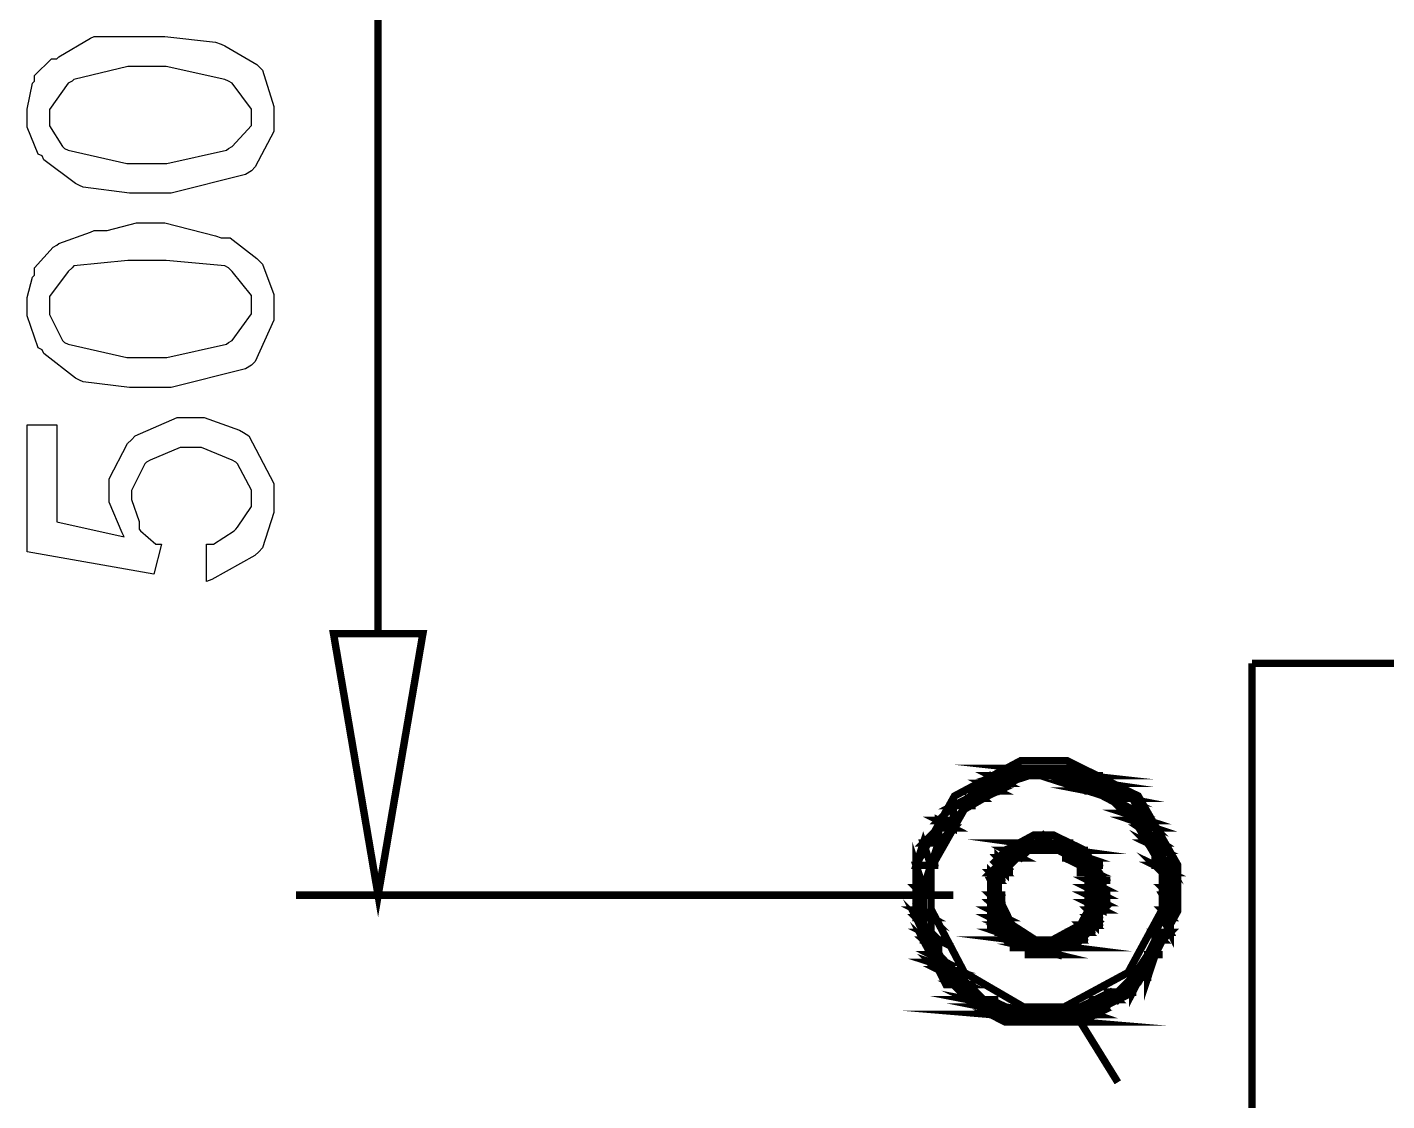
# Model space of a CAD drawing. Header units: metres. Extents: x -593 to 248, y 430 to 1024.
# Drawn here: x 32.42 to 40.13, y 688.65 to 694.74 of the extents above; entities that cross this region are included whole.
import ezdxf

# ---------------------------------------------------------------- set-up
doc = ezdxf.new("R2010")
doc.units = ezdxf.units.M
doc.header["$MEASUREMENT"] = 0
for name, color, linetype in [('C00-00-00-BLACK', 7, 'Continuous'), ('C00-7E-FF', 150, 'Continuous'), ('CFF-7E-00', 30, 'Continuous')]:
    doc.layers.add(name, color=color, linetype=linetype)

msp = doc.modelspace()

# ---------------------------------------------------------------- linework, layer by layer
at = {"layer": 'C00-00-00-BLACK', "const_width": 0.0423}
for points in [[(39.37, 691.1284), (45.139, 691.1284)], [(39.37, 671.0774), (39.37, 691.1284)], [(38.396, 689.0924), (38.608, 688.7504)]]:
    msp.add_lwpolyline(points, dxfattribs=at)
for points in [[(38.947, 689.8544), (38.947, 689.9854), (38.724, 690.3754), (38.319, 690.5764), (38.185, 690.5764), (38.058, 690.5764), (37.681, 690.3754), (37.463, 689.9854), (37.463, 689.8544), (37.463, 689.7214), (37.681, 689.3164), (38.058, 689.0924), (38.185, 689.0924), (38.319, 689.0924), (38.724, 689.3164), (38.947, 689.7214), (38.947, 689.8544)], [(38.355, 690.5324), (38.058, 690.5324), (38.439, 690.4904), (38.355, 690.5324)], [(38.058, 690.5324), (38.439, 690.4904), (37.929, 690.4904), (38.058, 690.5324)], [(38.228, 690.4904), (38.524, 690.4474), (38.355, 690.4474), (38.228, 690.4904)], [(38.1, 690.5324), (38.355, 690.5324), (38.058, 690.5324), (38.1, 690.5324)], [(38.185, 690.5324), (38.312, 690.5324), (38.1, 690.5324), (38.185, 690.5324)], [(38.312, 690.5324), (38.1, 690.5324), (38.355, 690.5324), (38.312, 690.5324)], [(38.862, 689.8544), (38.862, 689.9664), (38.666, 690.3004), (38.305, 690.4904), (38.185, 690.4904), (38.072, 690.4904), (37.737, 690.3004), (37.547, 689.9664), (37.547, 689.8544), (37.547, 689.7344), (37.737, 689.3734), (38.072, 689.1784), (38.185, 689.1784), (38.305, 689.1784), (38.666, 689.3734), (38.862, 689.7344), (38.862, 689.8544)], [(37.843, 690.4474), (37.929, 690.4044), (37.801, 690.4044), (37.843, 690.4474)], [(37.97, 690.4474), (37.843, 690.4474), (37.929, 690.4044), (37.97, 690.4474)], [(37.886, 690.4904), (37.97, 690.4474), (37.843, 690.4474), (37.886, 690.4904)], [(38.1, 690.4904), (37.886, 690.4904), (37.97, 690.4474), (38.1, 690.4904)], [(37.929, 690.4904), (38.481, 690.4904), (37.886, 690.4904), (37.929, 690.4904)], [(38.481, 690.4904), (37.886, 690.4904), (38.481, 690.4904)], [(37.886, 690.4904), (38.481, 690.4904), (38.524, 690.4904), (37.886, 690.4904)], [(38.1, 690.4904), (38.143, 690.4904), (37.886, 690.4904), (38.1, 690.4904)], [(38.1, 690.4904), (37.886, 690.4904), (38.228, 690.4904), (38.1, 690.4904)], [(38.439, 690.4904), (37.929, 690.4904), (38.481, 690.4904), (38.439, 690.4904)], [(38.481, 690.4904), (38.228, 690.4904), (38.524, 690.4474), (38.481, 690.4904)], [(38.439, 690.4044), (38.651, 690.3634), (38.566, 690.3634), (38.439, 690.4044)], [(38.566, 690.4474), (38.439, 690.4474), (38.566, 690.4044), (38.566, 690.4474)], [(38.524, 690.4474), (38.355, 690.4474), (38.566, 690.4474), (38.524, 690.4474)], [(38.355, 690.4474), (38.566, 690.4474), (38.439, 690.4474), (38.355, 690.4474)], [(38.439, 690.4474), (38.566, 690.4044), (38.439, 690.4044), (38.439, 690.4474)], [(37.759, 690.3634), (37.759, 690.3204), (37.674, 690.3204), (37.759, 690.3634)], [(37.801, 690.4044), (37.843, 690.3634), (37.759, 690.3634), (37.801, 690.4044)], [(37.843, 690.3634), (37.759, 690.3634), (37.759, 690.3204), (37.843, 690.3634)], [(37.929, 690.4044), (37.801, 690.4044), (37.843, 690.3634), (37.929, 690.4044)], [(38.566, 690.4044), (38.439, 690.4044), (38.651, 690.3634), (38.566, 690.4044)], [(38.566, 690.3634), (38.735, 690.2774), (38.651, 690.2774), (38.566, 690.3634)], [(38.692, 690.3634), (38.566, 690.3634), (38.735, 690.2774), (38.692, 690.3634)], [(38.692, 690.3634), (38.735, 690.3634), (38.566, 690.3634), (38.692, 690.3634)], [(38.692, 690.3634), (38.566, 690.3634), (38.651, 690.3634), (38.692, 690.3634)], [(37.674, 690.3204), (37.674, 690.2364), (37.59, 690.2364), (37.674, 690.3204)], [(37.759, 690.3204), (37.674, 690.3204), (37.759, 690.3204)], [(37.674, 690.3204), (37.759, 690.3204), (37.801, 690.3204), (37.674, 690.3204)], [(37.759, 690.3204), (37.674, 690.3204), (37.674, 690.2364), (37.759, 690.3204)], [(38.735, 690.2774), (38.651, 690.2774), (38.778, 690.2364), (38.735, 690.2774)], [(38.651, 690.2774), (38.778, 690.2364), (38.692, 690.2364), (38.651, 690.2774)], [(37.59, 690.1934), (37.59, 690.1084), (37.504, 690.1084), (37.59, 690.1934)], [(37.674, 690.2364), (37.59, 690.2364), (37.674, 690.1934), (37.674, 690.2364)], [(37.59, 690.2364), (37.674, 690.1934), (37.59, 690.1934), (37.59, 690.2364)], [(38.778, 690.2364), (38.692, 690.2364), (38.82, 690.1934), (38.778, 690.2364)], [(38.692, 690.2364), (38.82, 690.1934), (38.735, 690.1934), (38.692, 690.2364)], [(38.735, 690.1934), (38.862, 690.1084), (38.778, 690.1084), (38.735, 690.1934)], [(37.504, 690.1084), (37.547, 689.9814), (37.463, 689.9814), (37.504, 690.1084)], [(37.674, 690.1934), (37.59, 690.1934), (37.59, 690.1084), (37.674, 690.1934)], [(38.524, 689.8544), (38.524, 689.9084), (38.418, 690.0684), (38.243, 690.1534), (38.185, 690.1534), (38.131, 690.1534), (37.973, 690.0684), (37.889, 689.9084), (37.889, 689.8544), (37.889, 689.7964), (37.973, 689.6214), (38.131, 689.5154), (38.185, 689.5154), (38.243, 689.5154), (38.418, 689.6214), (38.524, 689.7964), (38.524, 689.8544)], [(38.185, 690.1514), (38.228, 690.1084), (38.143, 690.1084), (38.185, 690.1514)], [(38.82, 690.1934), (38.735, 690.1934), (38.862, 690.1084), (38.82, 690.1934)], [(38.778, 690.1084), (38.862, 690.0674), (38.82, 690.0674), (38.778, 690.1084)], [(37.463, 689.9814), (37.504, 689.8544), (37.463, 689.8544), (37.463, 689.9814)], [(37.59, 690.1084), (37.504, 690.1084), (37.547, 689.9814), (37.59, 690.1084)], [(37.59, 690.1084), (37.504, 690.1084), (37.59, 690.1084)], [(37.504, 690.1084), (37.59, 690.1084), (37.632, 690.1084), (37.504, 690.1084)], [(38.312, 690.1084), (38.058, 690.1084), (38.355, 690.0674), (38.312, 690.1084)], [(37.973, 690.0674), (38.058, 690.0244), (37.932, 690.0244), (37.973, 690.0674)], [(38.1, 690.0674), (37.973, 690.0674), (38.058, 690.0244), (38.1, 690.0674)], [(38.481, 689.8544), (38.481, 689.9184), (38.258, 690.1084), (38.185, 690.1084), (38.12, 690.1084), (37.929, 689.9184), (37.929, 689.8544), (37.929, 689.8024), (38.007, 689.6444), (38.14, 689.5584), (38.185, 689.5584), (38.237, 689.5584), (38.396, 689.6444), (38.481, 689.8024), (38.481, 689.8544)], [(37.929, 690.0244), (37.97, 689.9814), (37.929, 689.9814), (37.929, 690.0244)], [(38.016, 690.0674), (38.1, 690.0674), (37.97, 690.0674), (38.016, 690.0674)], [(37.97, 690.0674), (38.1, 690.0674), (38.143, 690.0674), (37.97, 690.0674)], [(38.1, 690.0674), (38.143, 690.0674), (37.97, 690.0674), (38.1, 690.0674)], [(38.058, 690.1084), (38.355, 690.0674), (38.016, 690.0674), (38.058, 690.1084)], [(38.396, 690.0674), (38.016, 690.0674), (38.396, 690.0674)], [(38.016, 690.0674), (38.396, 690.0674), (38.439, 690.0674), (38.016, 690.0674)], [(38.396, 690.0674), (38.439, 690.0674), (38.016, 690.0674), (38.396, 690.0674)], [(38.396, 690.0674), (38.016, 690.0674), (38.355, 690.0674), (38.396, 690.0674)], [(38.143, 690.0674), (38.185, 690.0674), (38.016, 690.0674), (38.143, 690.0674)], [(38.143, 690.0674), (38.016, 690.0674), (38.185, 690.0674), (38.143, 690.0674)], [(38.143, 690.0674), (38.016, 690.0674), (38.1, 690.0674), (38.143, 690.0674)], [(38.143, 690.1084), (38.312, 690.1084), (38.058, 690.1084), (38.143, 690.1084)], [(38.312, 690.1084), (38.058, 690.1084), (38.312, 690.1084)], [(38.058, 690.1084), (38.312, 690.1084), (38.355, 690.1084), (38.058, 690.1084)], [(38.269, 690.1084), (38.312, 690.1084), (38.143, 690.1084), (38.269, 690.1084)], [(38.269, 690.1084), (38.143, 690.1084), (38.228, 690.1084), (38.269, 690.1084)], [(38.269, 690.1084), (38.143, 690.1084), (38.312, 690.1084), (38.269, 690.1084)], [(38.396, 690.0674), (38.185, 690.0674), (38.396, 690.0674)], [(38.185, 690.0674), (38.396, 690.0674), (38.269, 690.0674), (38.185, 690.0674)], [(38.396, 690.0674), (38.312, 690.0674), (38.439, 690.0244), (38.396, 690.0674)], [(38.396, 690.0674), (38.269, 690.0674), (38.396, 690.0674)], [(38.269, 690.0674), (38.396, 690.0674), (38.312, 690.0674), (38.269, 690.0674)], [(38.355, 690.0244), (38.439, 689.9814), (38.396, 689.9814), (38.355, 690.0244)], [(38.312, 690.0674), (38.439, 690.0244), (38.312, 690.0244), (38.312, 690.0674)], [(38.862, 690.1084), (38.778, 690.1084), (38.862, 690.0674), (38.862, 690.1084)], [(38.862, 690.0674), (38.82, 690.0674), (38.905, 689.9814), (38.862, 690.0674)], [(38.82, 690.0674), (38.905, 689.9814), (38.82, 689.9814), (38.82, 690.0674)], [(37.547, 689.9814), (37.463, 689.9814), (37.504, 689.8544), (37.547, 689.9814)], [(37.463, 689.9814), (37.547, 689.9814), (37.59, 689.9814), (37.463, 689.9814)], [(37.547, 689.9814), (37.59, 689.9814), (37.463, 689.9814), (37.547, 689.9814)], [(37.929, 689.9814), (37.97, 689.9404), (37.886, 689.9404), (37.929, 689.9814)], [(37.886, 689.9404), (37.929, 689.8974), (37.886, 689.8974), (37.886, 689.9404)], [(37.97, 689.9814), (37.929, 689.9814), (37.97, 689.9404), (37.97, 689.9814)], [(38.016, 690.0244), (37.929, 690.0244), (37.97, 689.9814), (38.016, 690.0244)], [(37.97, 690.0244), (38.016, 690.0244), (37.929, 690.0244), (37.97, 690.0244)], [(38.016, 690.0244), (37.929, 690.0244), (38.016, 690.0244)], [(37.929, 690.0244), (38.016, 690.0244), (38.058, 690.0244), (37.929, 690.0244)], [(38.058, 690.0244), (37.97, 690.0244), (38.016, 690.0244), (38.058, 690.0244)], [(38.439, 690.0244), (38.355, 690.0244), (38.439, 689.9814), (38.439, 690.0244)], [(38.439, 690.0244), (38.312, 690.0244), (38.439, 690.0244)], [(38.312, 690.0244), (38.439, 690.0244), (38.355, 690.0244), (38.312, 690.0244)], [(38.481, 689.9814), (38.396, 689.9814), (38.481, 689.9404), (38.481, 689.9814)], [(38.396, 689.9814), (38.481, 689.9404), (38.396, 689.9404), (38.396, 689.9814)], [(38.481, 689.9814), (38.524, 689.9814), (38.396, 689.9814), (38.481, 689.9814)], [(38.481, 689.9814), (38.396, 689.9814), (38.439, 689.9814), (38.481, 689.9814)], [(38.439, 689.9404), (38.481, 689.8974), (38.439, 689.8974), (38.439, 689.9404)], [(38.82, 689.9814), (38.905, 689.9404), (38.862, 689.9404), (38.82, 689.9814)], [(38.905, 689.9814), (38.82, 689.9814), (38.905, 689.9404), (38.905, 689.9814)], [(38.862, 689.9404), (38.905, 689.8544), (38.862, 689.8544), (38.862, 689.9404)], [(37.97, 689.9404), (37.886, 689.9404), (37.929, 689.8974), (37.97, 689.9404)], [(37.929, 689.8974), (37.886, 689.8974), (37.929, 689.8124), (37.929, 689.8974)], [(37.886, 689.8974), (37.929, 689.8124), (37.886, 689.8124), (37.886, 689.8974)], [(37.886, 689.9404), (37.97, 689.9404), (38.013, 689.9404), (37.886, 689.9404)], [(37.97, 689.9404), (38.013, 689.9404), (37.886, 689.9404), (37.97, 689.9404)], [(37.886, 689.8974), (37.929, 689.8974), (37.97, 689.8974), (37.886, 689.8974)], [(37.929, 689.8974), (37.97, 689.8974), (37.886, 689.8974), (37.929, 689.8974)], [(38.524, 689.8974), (38.439, 689.8974), (38.524, 689.8544), (38.524, 689.8974)], [(38.481, 689.9404), (38.396, 689.9404), (38.481, 689.9404)], [(38.396, 689.9404), (38.481, 689.9404), (38.439, 689.9404), (38.396, 689.9404)], [(38.481, 689.9404), (38.439, 689.9404), (38.481, 689.8974), (38.481, 689.9404)], [(38.439, 689.8974), (38.524, 689.8544), (38.439, 689.8544), (38.439, 689.8974)], [(38.524, 689.8974), (38.566, 689.8974), (38.439, 689.8974), (38.524, 689.8974)], [(38.524, 689.8974), (38.439, 689.8974), (38.481, 689.8974), (38.524, 689.8974)], [(38.905, 689.9404), (38.862, 689.9404), (38.905, 689.8544), (38.905, 689.9404)], [(37.504, 689.8544), (37.463, 689.8544), (37.504, 689.8124), (37.504, 689.8544)], [(37.463, 689.8544), (37.504, 689.8124), (37.463, 689.8124), (37.463, 689.8544)], [(37.463, 689.8124), (37.504, 689.7284), (37.463, 689.7284), (37.463, 689.8124)], [(37.886, 689.8124), (37.929, 689.7704), (37.886, 689.7704), (37.886, 689.8124)], [(38.524, 689.8544), (38.439, 689.8544), (38.524, 689.8124), (38.524, 689.8544)], [(38.439, 689.8544), (38.524, 689.8124), (38.439, 689.8124), (38.439, 689.8544)], [(38.439, 689.8124), (38.524, 689.7704), (38.439, 689.7704), (38.439, 689.8124)], [(38.905, 689.8544), (38.862, 689.8544), (38.905, 689.8124), (38.905, 689.8544)], [(38.862, 689.8544), (38.905, 689.8124), (38.862, 689.8124), (38.862, 689.8544)], [(38.862, 689.8124), (38.905, 689.7284), (38.862, 689.7284), (38.862, 689.8124)], [(37.504, 689.7284), (37.463, 689.7284), (37.547, 689.6854), (37.504, 689.7284)], [(37.463, 689.6854), (37.547, 689.6014), (37.504, 689.6014), (37.463, 689.6854)], [(37.504, 689.8124), (37.463, 689.8124), (37.504, 689.7284), (37.504, 689.8124)], [(37.463, 689.7284), (37.547, 689.6854), (37.463, 689.6854), (37.463, 689.7284)], [(37.929, 689.7284), (37.886, 689.7284), (37.97, 689.6854), (37.929, 689.7284)], [(37.929, 689.8124), (37.886, 689.8124), (37.929, 689.7704), (37.929, 689.8124)], [(37.929, 689.7704), (37.886, 689.7704), (37.929, 689.7284), (37.929, 689.7704)], [(37.929, 689.8124), (37.886, 689.8124), (37.929, 689.8124)], [(37.886, 689.8124), (37.929, 689.8124), (37.97, 689.8124), (37.886, 689.8124)], [(37.886, 689.7704), (37.929, 689.7284), (37.886, 689.7284), (37.886, 689.7704)], [(37.929, 689.7704), (37.886, 689.7704), (37.929, 689.7704)], [(37.886, 689.7704), (37.929, 689.7704), (37.97, 689.7704), (37.886, 689.7704)], [(37.886, 689.7284), (37.97, 689.6854), (37.886, 689.6854), (37.886, 689.7284)], [(38.524, 689.8124), (38.439, 689.8124), (38.524, 689.7704), (38.524, 689.8124)], [(38.524, 689.7704), (38.439, 689.7704), (38.524, 689.7284), (38.524, 689.7704)], [(38.524, 689.8124), (38.439, 689.8124), (38.524, 689.8124)], [(38.439, 689.8124), (38.524, 689.8124), (38.566, 689.8124), (38.439, 689.8124)], [(38.439, 689.7704), (38.524, 689.7284), (38.439, 689.7284), (38.439, 689.7704)], [(38.524, 689.7704), (38.439, 689.7704), (38.524, 689.7704)], [(38.439, 689.7704), (38.524, 689.7704), (38.566, 689.7704), (38.439, 689.7704)], [(38.439, 689.7284), (38.481, 689.6854), (38.439, 689.6854), (38.439, 689.7284)], [(38.905, 689.8124), (38.862, 689.8124), (38.905, 689.7284), (38.905, 689.8124)], [(38.862, 689.7284), (38.905, 689.6854), (38.862, 689.6854), (38.862, 689.7284)], [(37.547, 689.6854), (37.463, 689.6854), (37.547, 689.6014), (37.547, 689.6854)], [(37.97, 689.6854), (37.886, 689.6854), (37.97, 689.6424), (37.97, 689.6854)], [(37.97, 689.6424), (37.929, 689.6424), (38.016, 689.6014), (37.97, 689.6424)], [(37.886, 689.7284), (37.929, 689.7284), (37.97, 689.7284), (37.886, 689.7284)], [(37.929, 689.7284), (37.97, 689.7284), (37.886, 689.7284), (37.929, 689.7284)], [(37.886, 689.6854), (37.97, 689.6424), (37.886, 689.6424), (37.886, 689.6854)], [(38.439, 689.6854), (38.481, 689.6424), (38.396, 689.6424), (38.439, 689.6854)], [(38.524, 689.7284), (38.439, 689.7284), (38.481, 689.6854), (38.524, 689.7284)], [(38.481, 689.6854), (38.439, 689.6854), (38.481, 689.6424), (38.481, 689.6854)], [(38.439, 689.6854), (38.481, 689.6854), (38.524, 689.6854), (38.439, 689.6854)], [(38.481, 689.6854), (38.524, 689.6854), (38.439, 689.6854), (38.481, 689.6854)], [(38.862, 689.6854), (38.905, 689.6014), (38.82, 689.6014), (38.862, 689.6854)], [(38.905, 689.7284), (38.862, 689.7284), (38.905, 689.6854), (38.905, 689.7284)], [(38.905, 689.6854), (38.862, 689.6854), (38.905, 689.6014), (38.905, 689.6854)], [(37.547, 689.6014), (37.504, 689.6014), (37.59, 689.5584), (37.547, 689.6014)], [(37.504, 689.5584), (37.59, 689.4744), (37.547, 689.4744), (37.504, 689.5584)], [(37.504, 689.6014), (37.59, 689.5584), (37.504, 689.5584), (37.504, 689.6014)], [(38.016, 689.6014), (37.932, 689.6014), (38.058, 689.5584), (38.016, 689.6014)], [(37.932, 689.6014), (38.058, 689.5584), (37.973, 689.5584), (37.932, 689.6014)], [(37.97, 689.6424), (37.886, 689.6424), (37.929, 689.6424), (37.97, 689.6424)], [(37.886, 689.6424), (37.97, 689.6424), (38.016, 689.6424), (37.886, 689.6424)], [(37.929, 689.6424), (38.016, 689.6014), (37.929, 689.6014), (37.929, 689.6424)], [(38.016, 689.6014), (37.929, 689.6014), (38.016, 689.6014)], [(37.929, 689.6014), (38.016, 689.6014), (38.058, 689.6014), (37.929, 689.6014)], [(38.355, 689.6014), (38.396, 689.5584), (38.312, 689.5584), (38.355, 689.6014)], [(38.396, 689.6424), (38.439, 689.6014), (38.355, 689.6014), (38.396, 689.6424)], [(38.439, 689.6014), (38.355, 689.6014), (38.396, 689.5584), (38.439, 689.6014)], [(38.439, 689.6014), (38.355, 689.6014), (38.439, 689.6014)], [(38.355, 689.6014), (38.439, 689.6014), (38.481, 689.6014), (38.355, 689.6014)], [(38.481, 689.6424), (38.396, 689.6424), (38.439, 689.6014), (38.481, 689.6424)], [(38.481, 689.6424), (38.396, 689.6424), (38.481, 689.6424)], [(38.396, 689.6424), (38.481, 689.6424), (38.524, 689.6424), (38.396, 689.6424)], [(38.82, 689.5584), (38.82, 689.4744), (38.778, 689.4744), (38.82, 689.5584)], [(38.905, 689.6014), (38.82, 689.6014), (38.862, 689.5584), (38.905, 689.6014)], [(38.82, 689.6014), (38.862, 689.5584), (38.82, 689.5584), (38.82, 689.6014)], [(37.59, 689.5584), (37.504, 689.5584), (37.59, 689.4744), (37.59, 689.5584)], [(38.396, 689.5584), (38.016, 689.5584), (38.355, 689.5154), (38.396, 689.5584)], [(38.269, 689.5154), (38.1, 689.5154), (38.269, 689.4744), (38.269, 689.5154)], [(38.1, 689.5584), (37.97, 689.5584), (38.1, 689.5584)], [(37.97, 689.5584), (38.1, 689.5584), (38.143, 689.5584), (37.97, 689.5584)], [(38.1, 689.5584), (38.143, 689.5584), (37.97, 689.5584), (38.1, 689.5584)], [(38.1, 689.5584), (37.97, 689.5584), (38.058, 689.5584), (38.1, 689.5584)], [(38.1, 689.5584), (37.97, 689.5584), (38.143, 689.5584), (38.1, 689.5584)], [(37.97, 689.5584), (38.143, 689.5584), (38.016, 689.5584), (37.97, 689.5584)], [(38.016, 689.5584), (38.355, 689.5154), (38.016, 689.5154), (38.016, 689.5584)], [(38.228, 689.5584), (38.269, 689.5584), (38.016, 689.5584), (38.228, 689.5584)], [(38.228, 689.5584), (38.016, 689.5584), (38.143, 689.5584), (38.228, 689.5584)], [(38.355, 689.5154), (38.016, 689.5154), (38.058, 689.5154), (38.355, 689.5154)], [(38.016, 689.5154), (38.355, 689.5154), (38.396, 689.5154), (38.016, 689.5154)], [(38.355, 689.5154), (38.058, 689.5154), (38.269, 689.5154), (38.355, 689.5154)], [(38.058, 689.5154), (38.269, 689.5154), (38.1, 689.5154), (38.058, 689.5154)], [(38.1, 689.5154), (38.269, 689.4744), (38.1, 689.4744), (38.1, 689.5154)], [(38.396, 689.5584), (38.269, 689.5584), (38.228, 689.5584), (38.396, 689.5584)], [(38.396, 689.5584), (38.439, 689.5584), (38.228, 689.5584), (38.396, 689.5584)], [(38.396, 689.5584), (38.228, 689.5584), (38.396, 689.5584)], [(38.228, 689.5584), (38.357, 689.5584), (38.399, 689.5584), (38.228, 689.5584)], [(38.357, 689.5584), (38.399, 689.5584), (38.228, 689.5584), (38.357, 689.5584)], [(38.312, 689.5584), (38.396, 689.5584), (38.269, 689.5584), (38.312, 689.5584)], [(38.269, 689.5584), (38.396, 689.5584), (38.439, 689.5584), (38.269, 689.5584)], [(38.396, 689.5584), (38.312, 689.5584), (38.396, 689.5584)], [(38.778, 689.4744), (38.778, 689.3464), (38.692, 689.3464), (38.778, 689.4744)], [(38.862, 689.5584), (38.82, 689.5584), (38.82, 689.4744), (38.862, 689.5584)], [(37.632, 689.4314), (37.547, 689.4314), (37.674, 689.3894), (37.632, 689.4314)], [(37.59, 689.4744), (37.547, 689.4744), (37.632, 689.4314), (37.59, 689.4744)], [(37.547, 689.4314), (37.674, 689.3894), (37.59, 689.3894), (37.547, 689.4314)], [(37.547, 689.4744), (37.632, 689.4314), (37.547, 689.4314), (37.547, 689.4744)], [(38.228, 689.4744), (38.143, 689.4744), (38.1, 689.4744), (38.228, 689.4744)], [(38.1, 689.4744), (38.269, 689.4744), (38.228, 689.4744), (38.1, 689.4744)], [(38.228, 689.4744), (38.269, 689.4744), (38.143, 689.4744), (38.228, 689.4744)], [(38.82, 689.4744), (38.778, 689.4744), (38.82, 689.4744)], [(38.778, 689.4744), (38.82, 689.4744), (38.862, 689.4744), (38.778, 689.4744)], [(38.82, 689.4744), (38.778, 689.4744), (38.778, 689.3464), (38.82, 689.4744)], [(37.674, 689.3894), (37.59, 689.3894), (37.759, 689.3054), (37.674, 689.3894)], [(37.59, 689.3894), (37.759, 689.3054), (37.632, 689.3054), (37.59, 689.3894)], [(37.674, 689.3054), (37.843, 689.2194), (37.759, 689.2194), (37.674, 689.3054)], [(38.692, 689.3464), (38.692, 689.2624), (38.608, 689.2624), (38.692, 689.3464)], [(37.759, 689.3054), (37.674, 689.3054), (37.843, 689.2194), (37.759, 689.3054)], [(37.759, 689.3054), (37.632, 689.3054), (37.674, 689.3054), (37.759, 689.3054)], [(37.632, 689.3054), (37.759, 689.3054), (37.801, 689.3054), (37.632, 689.3054)], [(38.735, 689.3464), (38.778, 689.3464), (38.692, 689.3464), (38.735, 689.3464)], [(38.735, 689.3464), (38.692, 689.3464), (38.778, 689.3464), (38.735, 689.3464)], [(38.735, 689.3464), (38.692, 689.3464), (38.692, 689.2624), (38.735, 689.3464)], [(37.886, 689.2194), (37.759, 689.2194), (37.97, 689.1784), (37.886, 689.2194)], [(37.759, 689.2194), (37.97, 689.1784), (37.843, 689.1784), (37.759, 689.2194)], [(37.886, 689.2194), (37.929, 689.2194), (37.759, 689.2194), (37.886, 689.2194)], [(37.886, 689.2194), (37.759, 689.2194), (37.843, 689.2194), (37.886, 689.2194)], [(38.481, 689.2194), (38.524, 689.1784), (38.396, 689.1784), (38.481, 689.2194)], [(38.566, 689.2624), (38.608, 689.2194), (38.481, 689.2194), (38.566, 689.2624)], [(38.608, 689.2194), (38.481, 689.2194), (38.524, 689.1784), (38.608, 689.2194)], [(38.651, 689.2624), (38.566, 689.2624), (38.608, 689.2194), (38.651, 689.2624)], [(38.608, 689.2624), (38.651, 689.2624), (38.566, 689.2624), (38.608, 689.2624)], [(38.692, 689.2624), (38.608, 689.2624), (38.651, 689.2624), (38.692, 689.2624)], [(38.481, 689.1354), (37.886, 689.1354), (38.396, 689.0924), (38.481, 689.1354)], [(37.97, 689.1784), (37.843, 689.1784), (38.058, 689.1354), (37.97, 689.1784)], [(37.843, 689.1784), (38.058, 689.1354), (37.886, 689.1354), (37.843, 689.1784)], [(37.886, 689.1354), (38.396, 689.0924), (37.97, 689.0924), (37.886, 689.1354)], [(38.1, 689.1354), (38.143, 689.1354), (37.886, 689.1354), (38.1, 689.1354)], [(38.1, 689.1354), (37.886, 689.1354), (38.058, 689.1354), (38.1, 689.1354)], [(38.228, 689.1354), (38.269, 689.1354), (37.886, 689.1354), (38.228, 689.1354)], [(38.228, 689.1354), (37.886, 689.1354), (38.1, 689.1354), (38.228, 689.1354)], [(38.355, 689.1784), (38.481, 689.1354), (38.269, 689.1354), (38.355, 689.1784)], [(38.269, 689.1354), (38.481, 689.1354), (38.228, 689.1354), (38.269, 689.1354)], [(38.524, 689.1784), (38.355, 689.1784), (38.481, 689.1354), (38.524, 689.1784)], [(38.481, 689.1354), (38.269, 689.1354), (38.481, 689.1354)], [(38.524, 689.1784), (38.396, 689.1784), (38.355, 689.1784), (38.524, 689.1784)], [(38.396, 689.1784), (38.524, 689.1784), (38.566, 689.1784), (38.396, 689.1784)], [(38.396, 689.0924), (37.97, 689.0924), (38.355, 689.0924), (38.396, 689.0924)], [(37.97, 689.0924), (38.355, 689.0924), (38.016, 689.0924), (37.97, 689.0924)], [(38.016, 689.0924), (38.1, 689.0924), (38.269, 689.0924), (38.016, 689.0924)], [(38.016, 689.0924), (38.355, 689.0924), (38.269, 689.0924), (38.016, 689.0924)], [(38.1, 689.0924), (38.269, 689.0924), (38.143, 689.0924), (38.1, 689.0924)]]:
    msp.add_lwpolyline(points, close=True, dxfattribs=at)
at = {"layer": 'C00-00-00-BLACK'}
for points in [[(38.058, 690.5324), (38.439, 690.4904), (37.929, 690.4904), (38.058, 690.5324)], [(38.1, 690.5324), (38.355, 690.5324), (38.058, 690.5324), (38.1, 690.5324)], [(38.355, 690.5324), (38.058, 690.5324), (38.439, 690.4904), (38.355, 690.5324)], [(38.185, 690.5324), (38.312, 690.5324), (38.1, 690.5324), (38.185, 690.5324)], [(38.312, 690.5324), (38.1, 690.5324), (38.355, 690.5324), (38.312, 690.5324)], [(37.886, 690.4904), (37.97, 690.4474), (37.843, 690.4474), (37.886, 690.4904)], [(37.929, 690.4904), (38.481, 690.4904), (37.886, 690.4904), (37.929, 690.4904)], [(38.481, 690.4904), (37.886, 690.4904), (38.481, 690.4904)], [(37.886, 690.4904), (38.481, 690.4904), (38.524, 690.4904), (37.886, 690.4904)], [(38.1, 690.4904), (38.143, 690.4904), (37.886, 690.4904), (38.1, 690.4904)], [(38.1, 690.4904), (37.886, 690.4904), (38.228, 690.4904), (38.1, 690.4904)], [(38.1, 690.4904), (37.886, 690.4904), (37.97, 690.4474), (38.1, 690.4904)], [(38.439, 690.4904), (37.929, 690.4904), (38.481, 690.4904), (38.439, 690.4904)], [(38.481, 690.4904), (38.228, 690.4904), (38.524, 690.4474), (38.481, 690.4904)], [(38.228, 690.4904), (38.524, 690.4474), (38.355, 690.4474), (38.228, 690.4904)], [(37.801, 690.4044), (37.843, 690.3634), (37.759, 690.3634), (37.801, 690.4044)], [(37.843, 690.4474), (37.929, 690.4044), (37.801, 690.4044), (37.843, 690.4474)], [(37.929, 690.4044), (37.801, 690.4044), (37.843, 690.3634), (37.929, 690.4044)], [(37.97, 690.4474), (37.843, 690.4474), (37.929, 690.4044), (37.97, 690.4474)], [(38.524, 690.4474), (38.355, 690.4474), (38.566, 690.4474), (38.524, 690.4474)], [(38.355, 690.4474), (38.566, 690.4474), (38.439, 690.4474), (38.355, 690.4474)], [(38.566, 690.4474), (38.439, 690.4474), (38.566, 690.4044), (38.566, 690.4474)], [(38.439, 690.4474), (38.566, 690.4044), (38.439, 690.4044), (38.439, 690.4474)], [(38.566, 690.4044), (38.439, 690.4044), (38.651, 690.3634), (38.566, 690.4044)], [(38.439, 690.4044), (38.651, 690.3634), (38.566, 690.3634), (38.439, 690.4044)], [(37.674, 690.3204), (37.674, 690.2364), (37.59, 690.2364), (37.674, 690.3204)], [(37.759, 690.3634), (37.759, 690.3204), (37.674, 690.3204), (37.759, 690.3634)], [(37.759, 690.3204), (37.674, 690.3204), (37.759, 690.3204)], [(37.674, 690.3204), (37.759, 690.3204), (37.801, 690.3204), (37.674, 690.3204)], [(37.759, 690.3204), (37.674, 690.3204), (37.674, 690.2364), (37.759, 690.3204)], [(37.843, 690.3634), (37.759, 690.3634), (37.759, 690.3204), (37.843, 690.3634)], [(38.692, 690.3634), (38.735, 690.3634), (38.566, 690.3634), (38.692, 690.3634)], [(38.692, 690.3634), (38.566, 690.3634), (38.651, 690.3634), (38.692, 690.3634)], [(38.692, 690.3634), (38.566, 690.3634), (38.735, 690.2774), (38.692, 690.3634)], [(38.566, 690.3634), (38.735, 690.2774), (38.651, 690.2774), (38.566, 690.3634)], [(37.674, 690.2364), (37.59, 690.2364), (37.674, 690.1934), (37.674, 690.2364)], [(37.59, 690.2364), (37.674, 690.1934), (37.59, 690.1934), (37.59, 690.2364)], [(38.735, 690.2774), (38.651, 690.2774), (38.778, 690.2364), (38.735, 690.2774)], [(38.651, 690.2774), (38.778, 690.2364), (38.692, 690.2364), (38.651, 690.2774)], [(38.778, 690.2364), (38.692, 690.2364), (38.82, 690.1934), (38.778, 690.2364)], [(38.692, 690.2364), (38.82, 690.1934), (38.735, 690.1934), (38.692, 690.2364)], [(37.59, 690.1934), (37.59, 690.1084), (37.504, 690.1084), (37.59, 690.1934)], [(37.674, 690.1934), (37.59, 690.1934), (37.59, 690.1084), (37.674, 690.1934)], [(38.185, 690.1514), (38.228, 690.1084), (38.143, 690.1084), (38.185, 690.1514)], [(38.82, 690.1934), (38.735, 690.1934), (38.862, 690.1084), (38.82, 690.1934)], [(38.735, 690.1934), (38.862, 690.1084), (38.778, 690.1084), (38.735, 690.1934)], [(37.504, 690.1084), (37.547, 689.9814), (37.463, 689.9814), (37.504, 690.1084)], [(37.59, 690.1084), (37.504, 690.1084), (37.59, 690.1084)], [(37.504, 690.1084), (37.59, 690.1084), (37.632, 690.1084), (37.504, 690.1084)], [(37.59, 690.1084), (37.504, 690.1084), (37.547, 689.9814), (37.59, 690.1084)], [(37.973, 690.0674), (38.058, 690.0244), (37.932, 690.0244), (37.973, 690.0674)], [(38.016, 690.0674), (38.1, 690.0674), (37.97, 690.0674), (38.016, 690.0674)], [(37.97, 690.0674), (38.1, 690.0674), (38.143, 690.0674), (37.97, 690.0674)], [(38.1, 690.0674), (38.143, 690.0674), (37.97, 690.0674), (38.1, 690.0674)], [(38.1, 690.0674), (37.973, 690.0674), (38.058, 690.0244), (38.1, 690.0674)], [(38.058, 690.1084), (38.355, 690.0674), (38.016, 690.0674), (38.058, 690.1084)], [(38.396, 690.0674), (38.016, 690.0674), (38.396, 690.0674)], [(38.016, 690.0674), (38.396, 690.0674), (38.439, 690.0674), (38.016, 690.0674)], [(38.396, 690.0674), (38.439, 690.0674), (38.016, 690.0674), (38.396, 690.0674)], [(38.396, 690.0674), (38.016, 690.0674), (38.355, 690.0674), (38.396, 690.0674)], [(38.143, 690.0674), (38.185, 690.0674), (38.016, 690.0674), (38.143, 690.0674)], [(38.143, 690.0674), (38.016, 690.0674), (38.185, 690.0674), (38.143, 690.0674)], [(38.143, 690.0674), (38.016, 690.0674), (38.1, 690.0674), (38.143, 690.0674)], [(38.143, 690.1084), (38.312, 690.1084), (38.058, 690.1084), (38.143, 690.1084)], [(38.312, 690.1084), (38.058, 690.1084), (38.312, 690.1084)], [(38.058, 690.1084), (38.312, 690.1084), (38.355, 690.1084), (38.058, 690.1084)], [(38.312, 690.1084), (38.058, 690.1084), (38.355, 690.0674), (38.312, 690.1084)], [(38.269, 690.1084), (38.312, 690.1084), (38.143, 690.1084), (38.269, 690.1084)], [(38.269, 690.1084), (38.143, 690.1084), (38.228, 690.1084), (38.269, 690.1084)], [(38.269, 690.1084), (38.143, 690.1084), (38.312, 690.1084), (38.269, 690.1084)], [(38.396, 690.0674), (38.185, 690.0674), (38.396, 690.0674)], [(38.185, 690.0674), (38.396, 690.0674), (38.269, 690.0674), (38.185, 690.0674)], [(38.396, 690.0674), (38.269, 690.0674), (38.396, 690.0674)], [(38.269, 690.0674), (38.396, 690.0674), (38.312, 690.0674), (38.269, 690.0674)], [(38.396, 690.0674), (38.312, 690.0674), (38.439, 690.0244), (38.396, 690.0674)], [(38.312, 690.0674), (38.439, 690.0244), (38.312, 690.0244), (38.312, 690.0674)], [(38.862, 690.1084), (38.778, 690.1084), (38.862, 690.0674), (38.862, 690.1084)], [(38.778, 690.1084), (38.862, 690.0674), (38.82, 690.0674), (38.778, 690.1084)], [(38.862, 690.0674), (38.82, 690.0674), (38.905, 689.9814), (38.862, 690.0674)], [(38.82, 690.0674), (38.905, 689.9814), (38.82, 689.9814), (38.82, 690.0674)], [(37.97, 690.0244), (38.016, 690.0244), (37.929, 690.0244), (37.97, 690.0244)], [(38.016, 690.0244), (37.929, 690.0244), (38.016, 690.0244)], [(37.929, 690.0244), (38.016, 690.0244), (38.058, 690.0244), (37.929, 690.0244)], [(38.016, 690.0244), (37.929, 690.0244), (37.97, 689.9814), (38.016, 690.0244)], [(37.929, 690.0244), (37.97, 689.9814), (37.929, 689.9814), (37.929, 690.0244)], [(38.058, 690.0244), (37.97, 690.0244), (38.016, 690.0244), (38.058, 690.0244)], [(38.439, 690.0244), (38.312, 690.0244), (38.439, 690.0244)], [(38.312, 690.0244), (38.439, 690.0244), (38.355, 690.0244), (38.312, 690.0244)], [(38.439, 690.0244), (38.355, 690.0244), (38.439, 689.9814), (38.439, 690.0244)], [(38.355, 690.0244), (38.439, 689.9814), (38.396, 689.9814), (38.355, 690.0244)], [(37.463, 689.9814), (37.547, 689.9814), (37.59, 689.9814), (37.463, 689.9814)], [(37.547, 689.9814), (37.59, 689.9814), (37.463, 689.9814), (37.547, 689.9814)], [(37.547, 689.9814), (37.463, 689.9814), (37.504, 689.8544), (37.547, 689.9814)], [(37.463, 689.9814), (37.504, 689.8544), (37.463, 689.8544), (37.463, 689.9814)], [(37.929, 689.9814), (37.97, 689.9404), (37.886, 689.9404), (37.929, 689.9814)], [(37.886, 689.9404), (37.97, 689.9404), (38.013, 689.9404), (37.886, 689.9404)], [(37.97, 689.9404), (38.013, 689.9404), (37.886, 689.9404), (37.97, 689.9404)], [(37.97, 689.9404), (37.886, 689.9404), (37.929, 689.8974), (37.97, 689.9404)], [(37.886, 689.9404), (37.929, 689.8974), (37.886, 689.8974), (37.886, 689.9404)], [(37.97, 689.9814), (37.929, 689.9814), (37.97, 689.9404), (37.97, 689.9814)], [(38.481, 689.9814), (38.524, 689.9814), (38.396, 689.9814), (38.481, 689.9814)], [(38.481, 689.9814), (38.396, 689.9814), (38.439, 689.9814), (38.481, 689.9814)], [(38.481, 689.9814), (38.396, 689.9814), (38.481, 689.9404), (38.481, 689.9814)], [(38.396, 689.9814), (38.481, 689.9404), (38.396, 689.9404), (38.396, 689.9814)], [(38.481, 689.9404), (38.396, 689.9404), (38.481, 689.9404)], [(38.396, 689.9404), (38.481, 689.9404), (38.439, 689.9404), (38.396, 689.9404)], [(38.481, 689.9404), (38.439, 689.9404), (38.481, 689.8974), (38.481, 689.9404)], [(38.439, 689.9404), (38.481, 689.8974), (38.439, 689.8974), (38.439, 689.9404)], [(38.905, 689.9814), (38.82, 689.9814), (38.905, 689.9404), (38.905, 689.9814)], [(38.82, 689.9814), (38.905, 689.9404), (38.862, 689.9404), (38.82, 689.9814)], [(38.905, 689.9404), (38.862, 689.9404), (38.905, 689.8544), (38.905, 689.9404)], [(38.862, 689.9404), (38.905, 689.8544), (38.862, 689.8544), (38.862, 689.9404)], [(37.504, 689.8544), (37.463, 689.8544), (37.504, 689.8124), (37.504, 689.8544)], [(37.463, 689.8544), (37.504, 689.8124), (37.463, 689.8124), (37.463, 689.8544)], [(37.886, 689.8974), (37.929, 689.8974), (37.97, 689.8974), (37.886, 689.8974)], [(37.929, 689.8974), (37.97, 689.8974), (37.886, 689.8974), (37.929, 689.8974)], [(37.929, 689.8974), (37.886, 689.8974), (37.929, 689.8124), (37.929, 689.8974)], [(37.886, 689.8974), (37.929, 689.8124), (37.886, 689.8124), (37.886, 689.8974)], [(38.524, 689.8974), (38.566, 689.8974), (38.439, 689.8974), (38.524, 689.8974)], [(38.524, 689.8974), (38.439, 689.8974), (38.481, 689.8974), (38.524, 689.8974)], [(38.524, 689.8974), (38.439, 689.8974), (38.524, 689.8544), (38.524, 689.8974)], [(38.439, 689.8974), (38.524, 689.8544), (38.439, 689.8544), (38.439, 689.8974)], [(38.524, 689.8544), (38.439, 689.8544), (38.524, 689.8124), (38.524, 689.8544)], [(38.439, 689.8544), (38.524, 689.8124), (38.439, 689.8124), (38.439, 689.8544)], [(38.905, 689.8544), (38.862, 689.8544), (38.905, 689.8124), (38.905, 689.8544)], [(38.862, 689.8544), (38.905, 689.8124), (38.862, 689.8124), (38.862, 689.8544)], [(37.504, 689.8124), (37.463, 689.8124), (37.504, 689.7284), (37.504, 689.8124)], [(37.463, 689.8124), (37.504, 689.7284), (37.463, 689.7284), (37.463, 689.8124)], [(37.929, 689.8124), (37.886, 689.8124), (37.929, 689.8124)], [(37.886, 689.8124), (37.929, 689.8124), (37.97, 689.8124), (37.886, 689.8124)], [(37.929, 689.8124), (37.886, 689.8124), (37.929, 689.7704), (37.929, 689.8124)], [(37.886, 689.8124), (37.929, 689.7704), (37.886, 689.7704), (37.886, 689.8124)], [(37.929, 689.7704), (37.886, 689.7704), (37.929, 689.7704)], [(37.886, 689.7704), (37.929, 689.7704), (37.97, 689.7704), (37.886, 689.7704)], [(37.929, 689.7704), (37.886, 689.7704), (37.929, 689.7284), (37.929, 689.7704)], [(37.886, 689.7704), (37.929, 689.7284), (37.886, 689.7284), (37.886, 689.7704)], [(38.524, 689.8124), (38.439, 689.8124), (38.524, 689.8124)], [(38.439, 689.8124), (38.524, 689.8124), (38.566, 689.8124), (38.439, 689.8124)], [(38.524, 689.8124), (38.439, 689.8124), (38.524, 689.7704), (38.524, 689.8124)], [(38.439, 689.8124), (38.524, 689.7704), (38.439, 689.7704), (38.439, 689.8124)], [(38.524, 689.7704), (38.439, 689.7704), (38.524, 689.7704)], [(38.439, 689.7704), (38.524, 689.7704), (38.566, 689.7704), (38.439, 689.7704)], [(38.524, 689.7704), (38.439, 689.7704), (38.524, 689.7284), (38.524, 689.7704)], [(38.439, 689.7704), (38.524, 689.7284), (38.439, 689.7284), (38.439, 689.7704)], [(38.905, 689.8124), (38.862, 689.8124), (38.905, 689.7284), (38.905, 689.8124)], [(38.862, 689.8124), (38.905, 689.7284), (38.862, 689.7284), (38.862, 689.8124)], [(37.504, 689.7284), (37.463, 689.7284), (37.547, 689.6854), (37.504, 689.7284)], [(37.463, 689.7284), (37.547, 689.6854), (37.463, 689.6854), (37.463, 689.7284)], [(37.547, 689.6854), (37.463, 689.6854), (37.547, 689.6014), (37.547, 689.6854)], [(37.463, 689.6854), (37.547, 689.6014), (37.504, 689.6014), (37.463, 689.6854)], [(37.886, 689.7284), (37.929, 689.7284), (37.97, 689.7284), (37.886, 689.7284)], [(37.929, 689.7284), (37.97, 689.7284), (37.886, 689.7284), (37.929, 689.7284)], [(37.929, 689.7284), (37.886, 689.7284), (37.97, 689.6854), (37.929, 689.7284)], [(37.886, 689.7284), (37.97, 689.6854), (37.886, 689.6854), (37.886, 689.7284)], [(37.97, 689.6854), (37.886, 689.6854), (37.97, 689.6424), (37.97, 689.6854)], [(37.886, 689.6854), (37.97, 689.6424), (37.886, 689.6424), (37.886, 689.6854)], [(38.439, 689.6854), (38.481, 689.6424), (38.396, 689.6424), (38.439, 689.6854)], [(38.524, 689.7284), (38.439, 689.7284), (38.481, 689.6854), (38.524, 689.7284)], [(38.439, 689.7284), (38.481, 689.6854), (38.439, 689.6854), (38.439, 689.7284)], [(38.439, 689.6854), (38.481, 689.6854), (38.524, 689.6854), (38.439, 689.6854)], [(38.481, 689.6854), (38.524, 689.6854), (38.439, 689.6854), (38.481, 689.6854)], [(38.481, 689.6854), (38.439, 689.6854), (38.481, 689.6424), (38.481, 689.6854)], [(38.862, 689.6854), (38.905, 689.6014), (38.82, 689.6014), (38.862, 689.6854)], [(38.905, 689.7284), (38.862, 689.7284), (38.905, 689.6854), (38.905, 689.7284)], [(38.862, 689.7284), (38.905, 689.6854), (38.862, 689.6854), (38.862, 689.7284)], [(38.905, 689.6854), (38.862, 689.6854), (38.905, 689.6014), (38.905, 689.6854)], [(37.97, 689.6424), (37.886, 689.6424), (37.929, 689.6424), (37.97, 689.6424)], [(37.886, 689.6424), (37.97, 689.6424), (38.016, 689.6424), (37.886, 689.6424)], [(37.97, 689.6424), (37.929, 689.6424), (38.016, 689.6014), (37.97, 689.6424)], [(37.929, 689.6424), (38.016, 689.6014), (37.929, 689.6014), (37.929, 689.6424)], [(38.396, 689.6424), (38.439, 689.6014), (38.355, 689.6014), (38.396, 689.6424)], [(38.481, 689.6424), (38.396, 689.6424), (38.481, 689.6424)], [(38.396, 689.6424), (38.481, 689.6424), (38.524, 689.6424), (38.396, 689.6424)], [(38.481, 689.6424), (38.396, 689.6424), (38.439, 689.6014), (38.481, 689.6424)], [(37.547, 689.6014), (37.504, 689.6014), (37.59, 689.5584), (37.547, 689.6014)], [(37.504, 689.6014), (37.59, 689.5584), (37.504, 689.5584), (37.504, 689.6014)], [(37.59, 689.5584), (37.504, 689.5584), (37.59, 689.4744), (37.59, 689.5584)], [(37.504, 689.5584), (37.59, 689.4744), (37.547, 689.4744), (37.504, 689.5584)], [(38.016, 689.6014), (37.929, 689.6014), (38.016, 689.6014)], [(37.929, 689.6014), (38.016, 689.6014), (38.058, 689.6014), (37.929, 689.6014)], [(38.016, 689.6014), (37.932, 689.6014), (38.058, 689.5584), (38.016, 689.6014)], [(37.932, 689.6014), (38.058, 689.5584), (37.973, 689.5584), (37.932, 689.6014)], [(38.1, 689.5584), (37.97, 689.5584), (38.1, 689.5584)], [(37.97, 689.5584), (38.1, 689.5584), (38.143, 689.5584), (37.97, 689.5584)], [(38.1, 689.5584), (38.143, 689.5584), (37.97, 689.5584), (38.1, 689.5584)], [(38.1, 689.5584), (37.97, 689.5584), (38.058, 689.5584), (38.1, 689.5584)], [(38.1, 689.5584), (37.97, 689.5584), (38.143, 689.5584), (38.1, 689.5584)], [(37.97, 689.5584), (38.143, 689.5584), (38.016, 689.5584), (37.97, 689.5584)], [(38.228, 689.5584), (38.269, 689.5584), (38.016, 689.5584), (38.228, 689.5584)], [(38.228, 689.5584), (38.016, 689.5584), (38.143, 689.5584), (38.228, 689.5584)], [(38.396, 689.5584), (38.016, 689.5584), (38.355, 689.5154), (38.396, 689.5584)], [(38.016, 689.5584), (38.355, 689.5154), (38.016, 689.5154), (38.016, 689.5584)], [(38.396, 689.5584), (38.269, 689.5584), (38.228, 689.5584), (38.396, 689.5584)], [(38.396, 689.5584), (38.439, 689.5584), (38.228, 689.5584), (38.396, 689.5584)], [(38.396, 689.5584), (38.228, 689.5584), (38.396, 689.5584)], [(38.228, 689.5584), (38.357, 689.5584), (38.399, 689.5584), (38.228, 689.5584)], [(38.357, 689.5584), (38.399, 689.5584), (38.228, 689.5584), (38.357, 689.5584)], [(38.312, 689.5584), (38.396, 689.5584), (38.269, 689.5584), (38.312, 689.5584)], [(38.269, 689.5584), (38.396, 689.5584), (38.439, 689.5584), (38.269, 689.5584)], [(38.355, 689.6014), (38.396, 689.5584), (38.312, 689.5584), (38.355, 689.6014)], [(38.396, 689.5584), (38.312, 689.5584), (38.396, 689.5584)], [(38.439, 689.6014), (38.355, 689.6014), (38.439, 689.6014)], [(38.355, 689.6014), (38.439, 689.6014), (38.481, 689.6014), (38.355, 689.6014)], [(38.439, 689.6014), (38.355, 689.6014), (38.396, 689.5584), (38.439, 689.6014)], [(38.82, 689.5584), (38.82, 689.4744), (38.778, 689.4744), (38.82, 689.5584)], [(38.905, 689.6014), (38.82, 689.6014), (38.862, 689.5584), (38.905, 689.6014)], [(38.82, 689.6014), (38.862, 689.5584), (38.82, 689.5584), (38.82, 689.6014)], [(38.862, 689.5584), (38.82, 689.5584), (38.82, 689.4744), (38.862, 689.5584)], [(37.59, 689.4744), (37.547, 689.4744), (37.632, 689.4314), (37.59, 689.4744)], [(37.547, 689.4744), (37.632, 689.4314), (37.547, 689.4314), (37.547, 689.4744)], [(38.355, 689.5154), (38.016, 689.5154), (38.058, 689.5154), (38.355, 689.5154)], [(38.016, 689.5154), (38.355, 689.5154), (38.396, 689.5154), (38.016, 689.5154)], [(38.355, 689.5154), (38.058, 689.5154), (38.269, 689.5154), (38.355, 689.5154)], [(38.058, 689.5154), (38.269, 689.5154), (38.1, 689.5154), (38.058, 689.5154)], [(38.269, 689.5154), (38.1, 689.5154), (38.269, 689.4744), (38.269, 689.5154)], [(38.1, 689.5154), (38.269, 689.4744), (38.1, 689.4744), (38.1, 689.5154)], [(38.228, 689.4744), (38.143, 689.4744), (38.1, 689.4744), (38.228, 689.4744)], [(38.1, 689.4744), (38.269, 689.4744), (38.228, 689.4744), (38.1, 689.4744)], [(38.228, 689.4744), (38.269, 689.4744), (38.143, 689.4744), (38.228, 689.4744)], [(38.778, 689.4744), (38.778, 689.3464), (38.692, 689.3464), (38.778, 689.4744)], [(38.82, 689.4744), (38.778, 689.4744), (38.82, 689.4744)], [(38.778, 689.4744), (38.82, 689.4744), (38.862, 689.4744), (38.778, 689.4744)], [(38.82, 689.4744), (38.778, 689.4744), (38.778, 689.3464), (38.82, 689.4744)], [(37.632, 689.4314), (37.547, 689.4314), (37.674, 689.3894), (37.632, 689.4314)], [(37.547, 689.4314), (37.674, 689.3894), (37.59, 689.3894), (37.547, 689.4314)], [(37.674, 689.3894), (37.59, 689.3894), (37.759, 689.3054), (37.674, 689.3894)], [(37.59, 689.3894), (37.759, 689.3054), (37.632, 689.3054), (37.59, 689.3894)], [(37.759, 689.3054), (37.632, 689.3054), (37.674, 689.3054), (37.759, 689.3054)], [(37.632, 689.3054), (37.759, 689.3054), (37.801, 689.3054), (37.632, 689.3054)], [(37.759, 689.3054), (37.674, 689.3054), (37.843, 689.2194), (37.759, 689.3054)], [(37.674, 689.3054), (37.843, 689.2194), (37.759, 689.2194), (37.674, 689.3054)], [(38.692, 689.3464), (38.692, 689.2624), (38.608, 689.2624), (38.692, 689.3464)], [(38.735, 689.3464), (38.778, 689.3464), (38.692, 689.3464), (38.735, 689.3464)], [(38.735, 689.3464), (38.692, 689.3464), (38.778, 689.3464), (38.735, 689.3464)], [(38.735, 689.3464), (38.692, 689.3464), (38.692, 689.2624), (38.735, 689.3464)], [(37.886, 689.2194), (37.929, 689.2194), (37.759, 689.2194), (37.886, 689.2194)], [(37.886, 689.2194), (37.759, 689.2194), (37.843, 689.2194), (37.886, 689.2194)], [(37.886, 689.2194), (37.759, 689.2194), (37.97, 689.1784), (37.886, 689.2194)], [(37.759, 689.2194), (37.97, 689.1784), (37.843, 689.1784), (37.759, 689.2194)], [(38.481, 689.2194), (38.524, 689.1784), (38.396, 689.1784), (38.481, 689.2194)], [(38.566, 689.2624), (38.608, 689.2194), (38.481, 689.2194), (38.566, 689.2624)], [(38.608, 689.2194), (38.481, 689.2194), (38.524, 689.1784), (38.608, 689.2194)], [(38.608, 689.2624), (38.651, 689.2624), (38.566, 689.2624), (38.608, 689.2624)], [(38.651, 689.2624), (38.566, 689.2624), (38.608, 689.2194), (38.651, 689.2624)], [(38.692, 689.2624), (38.608, 689.2624), (38.651, 689.2624), (38.692, 689.2624)], [(37.97, 689.1784), (37.843, 689.1784), (38.058, 689.1354), (37.97, 689.1784)], [(37.843, 689.1784), (38.058, 689.1354), (37.886, 689.1354), (37.843, 689.1784)], [(38.355, 689.1784), (38.481, 689.1354), (38.269, 689.1354), (38.355, 689.1784)], [(38.524, 689.1784), (38.396, 689.1784), (38.355, 689.1784), (38.524, 689.1784)], [(38.524, 689.1784), (38.355, 689.1784), (38.481, 689.1354), (38.524, 689.1784)], [(38.396, 689.1784), (38.524, 689.1784), (38.566, 689.1784), (38.396, 689.1784)], [(38.1, 689.1354), (38.143, 689.1354), (37.886, 689.1354), (38.1, 689.1354)], [(38.1, 689.1354), (37.886, 689.1354), (38.058, 689.1354), (38.1, 689.1354)], [(38.228, 689.1354), (38.269, 689.1354), (37.886, 689.1354), (38.228, 689.1354)], [(38.228, 689.1354), (37.886, 689.1354), (38.1, 689.1354), (38.228, 689.1354)], [(38.481, 689.1354), (37.886, 689.1354), (38.396, 689.0924), (38.481, 689.1354)], [(37.886, 689.1354), (38.396, 689.0924), (37.97, 689.0924), (37.886, 689.1354)], [(38.396, 689.0924), (37.97, 689.0924), (38.355, 689.0924), (38.396, 689.0924)], [(37.97, 689.0924), (38.355, 689.0924), (38.016, 689.0924), (37.97, 689.0924)], [(38.016, 689.0924), (38.1, 689.0924), (38.269, 689.0924), (38.016, 689.0924)], [(38.016, 689.0924), (38.355, 689.0924), (38.269, 689.0924), (38.016, 689.0924)], [(38.1, 689.0924), (38.269, 689.0924), (38.143, 689.0924), (38.1, 689.0924)], [(38.269, 689.1354), (38.481, 689.1354), (38.228, 689.1354), (38.269, 689.1354)], [(38.481, 689.1354), (38.269, 689.1354), (38.481, 689.1354)]]:
    msp.add_lwpolyline(points, close=True, dxfattribs=at)
at = {"layer": 'C00-7E-FF', "const_width": 0.0423}
for points in [[(34.409, 698.3324), (34.409, 691.2964)], [(37.674, 689.8124), (33.943, 689.8124)]]:
    msp.add_lwpolyline(points, dxfattribs=at)
msp.add_lwpolyline([(34.156, 691.2964), (34.663, 691.2964), (34.409, 689.8124), (34.156, 691.2964)], close=True, dxfattribs=at)
at = {"layer": 'C00-7E-FF'}
msp.add_lwpolyline([(34.156, 691.2964), (34.663, 691.2964), (34.409, 689.8124), (34.156, 691.2964)], close=True, dxfattribs=at)
at = {"layer": 'CFF-7E-00'}
for points in [[(33.095, 693.7974), (32.998, 693.7974), (32.734, 693.8304), (32.713, 693.8404), (32.691, 693.8514), (32.512, 693.9874), (32.502, 694.0084), (32.48, 694.0194), (32.417, 694.1714), (32.417, 694.2204), (32.417, 694.2744), (32.448, 694.4224), (32.459, 694.4324), (32.459, 694.4644), (32.555, 694.5594), (32.586, 694.5594), (32.596, 694.5704), (32.776, 694.6764), (32.798, 694.6864), (32.871, 694.6864), (33.038, 694.6864), (33.095, 694.6864), (33.199, 694.6864), (33.486, 694.6544), (33.518, 694.6434), (33.538, 694.6334), (33.72, 694.5274), (33.731, 694.5164), (33.752, 694.4954), (33.817, 694.2894), (33.817, 694.2204), (33.817, 694.1474), (33.711, 693.9464), (33.69, 693.9244), (33.657, 693.9034), (33.235, 693.7974), (33.095, 693.7974)], [(33.095, 693.9664), (33.21, 693.9664), (33.549, 694.0414), (33.56, 694.0514), (33.581, 694.0624), (33.69, 694.1814), (33.69, 694.2204), (33.69, 694.2744), (33.581, 694.4224), (33.56, 694.4324), (33.538, 694.4434), (33.205, 694.5164), (33.095, 694.5164), (32.988, 694.5164), (32.681, 694.4434), (32.672, 694.4324), (32.649, 694.4224), (32.543, 694.2714), (32.543, 694.2204), (32.543, 694.1794), (32.618, 694.0624), (32.629, 694.0514), (32.649, 694.0414), (32.983, 693.9664), (33.095, 693.9664)], [(33.095, 692.6934), (32.998, 692.6934), (32.734, 692.7264), (32.713, 692.7364), (32.691, 692.7474), (32.512, 692.8864), (32.502, 692.9084), (32.48, 692.9194), (32.417, 693.1014), (32.417, 693.1624), (32.417, 693.2044), (32.448, 693.3214), (32.459, 693.3314), (32.459, 693.3744), (32.564, 693.4914), (32.586, 693.5014), (32.596, 693.5124), (32.776, 693.5754), (32.798, 693.5854), (32.871, 693.5854), (33.038, 693.6284), (33.095, 693.6284), (33.199, 693.6284), (33.486, 693.5544), (33.518, 693.5434), (33.57, 693.5434), (33.72, 693.4264), (33.731, 693.4154), (33.752, 693.3944), (33.817, 693.2214), (33.817, 693.1624), (33.817, 693.0764), (33.711, 692.8424), (33.69, 692.8204), (33.657, 692.7994), (33.235, 692.6934), (33.095, 692.6934)], [(33.095, 692.8654), (33.21, 692.8654), (33.549, 692.9404), (33.56, 692.9504), (33.581, 692.9614), (33.69, 693.1124), (33.69, 693.1624), (33.69, 693.2164), (33.581, 693.3534), (33.56, 693.3744), (33.538, 693.3854), (33.205, 693.4154), (33.095, 693.4154), (32.988, 693.4154), (32.681, 693.3854), (32.672, 693.3744), (32.649, 693.3534), (32.543, 693.2104), (32.543, 693.1624), (32.543, 693.1094), (32.618, 692.9614), (32.629, 692.9504), (32.649, 692.9404), (32.983, 692.8654), (33.095, 692.8654)], [(33.434, 691.5934), (33.434, 691.8044), (33.475, 691.8044), (33.591, 691.8804), (33.602, 691.8904), (33.611, 691.9014), (33.69, 692.0194), (33.69, 692.0584), (33.69, 692.1124), (33.611, 692.2614), (33.602, 692.2704), (33.58, 692.2814), (33.406, 692.3544), (33.348, 692.3544), (33.285, 692.3544), (33.115, 692.2814), (33.095, 692.2704), (33.084, 692.2614), (33.009, 692.1094), (33.009, 692.0584), (33.009, 692.0584), (33.052, 691.9334), (33.052, 691.8904), (33.061, 691.8804), (33.148, 691.8044), (33.179, 691.8044), (33.136, 691.6354), (32.417, 691.7614), (32.417, 692.4824), (32.586, 692.4824), (32.586, 691.9314), (32.968, 691.8474), (32.957, 691.8694), (32.882, 692.0434), (32.882, 692.1004), (32.882, 692.1754), (32.987, 692.3764), (33.009, 692.3974), (33.03, 692.4194), (33.268, 692.5244), (33.348, 692.5244), (33.421, 692.5244), (33.622, 692.4514), (33.645, 692.4394), (33.676, 692.4194), (33.817, 692.1494), (33.817, 692.0584), (33.817, 691.9854), (33.752, 691.7844), (33.731, 691.7614), (33.709, 691.7414), (33.465, 691.6044), (33.434, 691.5934)]]:
    msp.add_lwpolyline(points, close=True, dxfattribs=at)

doc.saveas('drawing.dxf')
